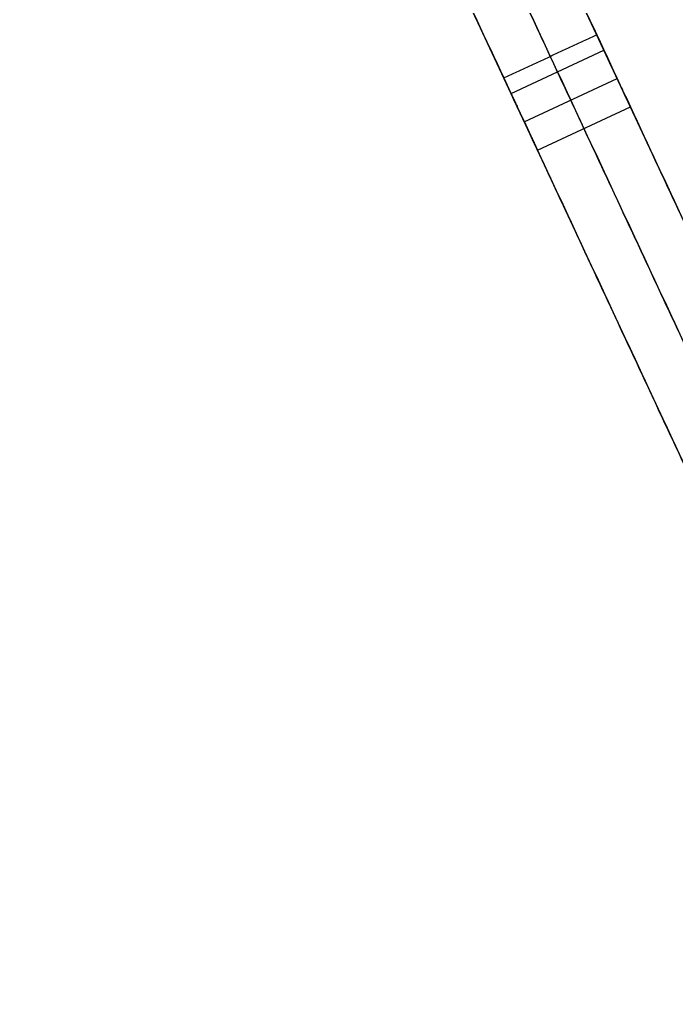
# Model space of a CAD drawing. Header units: millimetres. Extents: x -6529 to 809, y -8611 to 207.
# Drawn here: x -6133.1 to -6017.8, y -3779.5 to -3607 of the extents above; entities that cross this region are included whole.
import ezdxf

# ---------------------------------------------------------------- set-up
doc = ezdxf.new("R2010")
doc.units = ezdxf.units.MM
doc.header["$MEASUREMENT"] = 0
doc.layers.add('platen', color=7, linetype='Continuous', true_color=0x007f00)

# ---------------------------------------------------------------- blocks, each defined once
blk = doc.blocks.new('plaat base')
at = {"layer": 'platen'}
for p, q in [((58, -600), (1258, -600)), ((58, -600, 18), (1258, -600, 18)), ((170.5, -1232.5), (170.5, -1232.5, 18)), ((165, -1238), (165, -1238, 18)), ((176, -1238), (176, -1238, 18)), ((170.5, -1243.5), (170.5, -1243.5, 18))]:
    blk.add_line(p, q, dxfattribs=at)
for points in [[(358, 0), (179, 0), (0, 0)], [(358, 0, 18), (179, 0, 18), (0, 0, 18)], [(358, 0, 9), (179, 0, 9), (0, 0, 9)], [(179, 0), (179, 0, 9), (179, 0, 18)], [(58, -1258), (208, -1258), (358, -1258)], [(58, -1258, 18), (208, -1258, 18), (358, -1258, 18)], [(58, -1258, 9), (208, -1258, 9), (358, -1258, 9)]]:
    blk.add_open_spline(points, degree=2, dxfattribs=at)
for points in [[(170.5, -1243.5), (165, -1243.5), (165, -1238), (165, -1232.5), (170.5, -1232.5), (176, -1232.5), (176, -1238), (176, -1243.5), (170.5, -1243.5)], [(170.5, -1243.5, 18), (165, -1243.5, 18), (165, -1238, 18), (165, -1232.5, 18), (170.5, -1232.5, 18), (176, -1232.5, 18), (176, -1238, 18), (176, -1243.5, 18), (170.5, -1243.5, 18)]]:
    blk.add_rational_spline(points, [1, 0.707106781187, 1, 0.707106781187, 1, 0.707106781187, 1, 0.707106781187, 1], degree=2, knots=[-31.415927, -31.415927, -31.415927, -23.561945, -23.561945, -15.707963, -15.707963, -7.853982, -7.853982, 0, 0, 0], dxfattribs=at)

msp = doc.modelspace()

# ---------------------------------------------------------------- block references
at = {"layer": 'platen', "extrusion": (0.906308, 0.422618, 0)}
msp.add_blockref('plaat base', (-901.34, 1258.5, -7010.14), dxfattribs=at)

doc.saveas('drawing.dxf')
